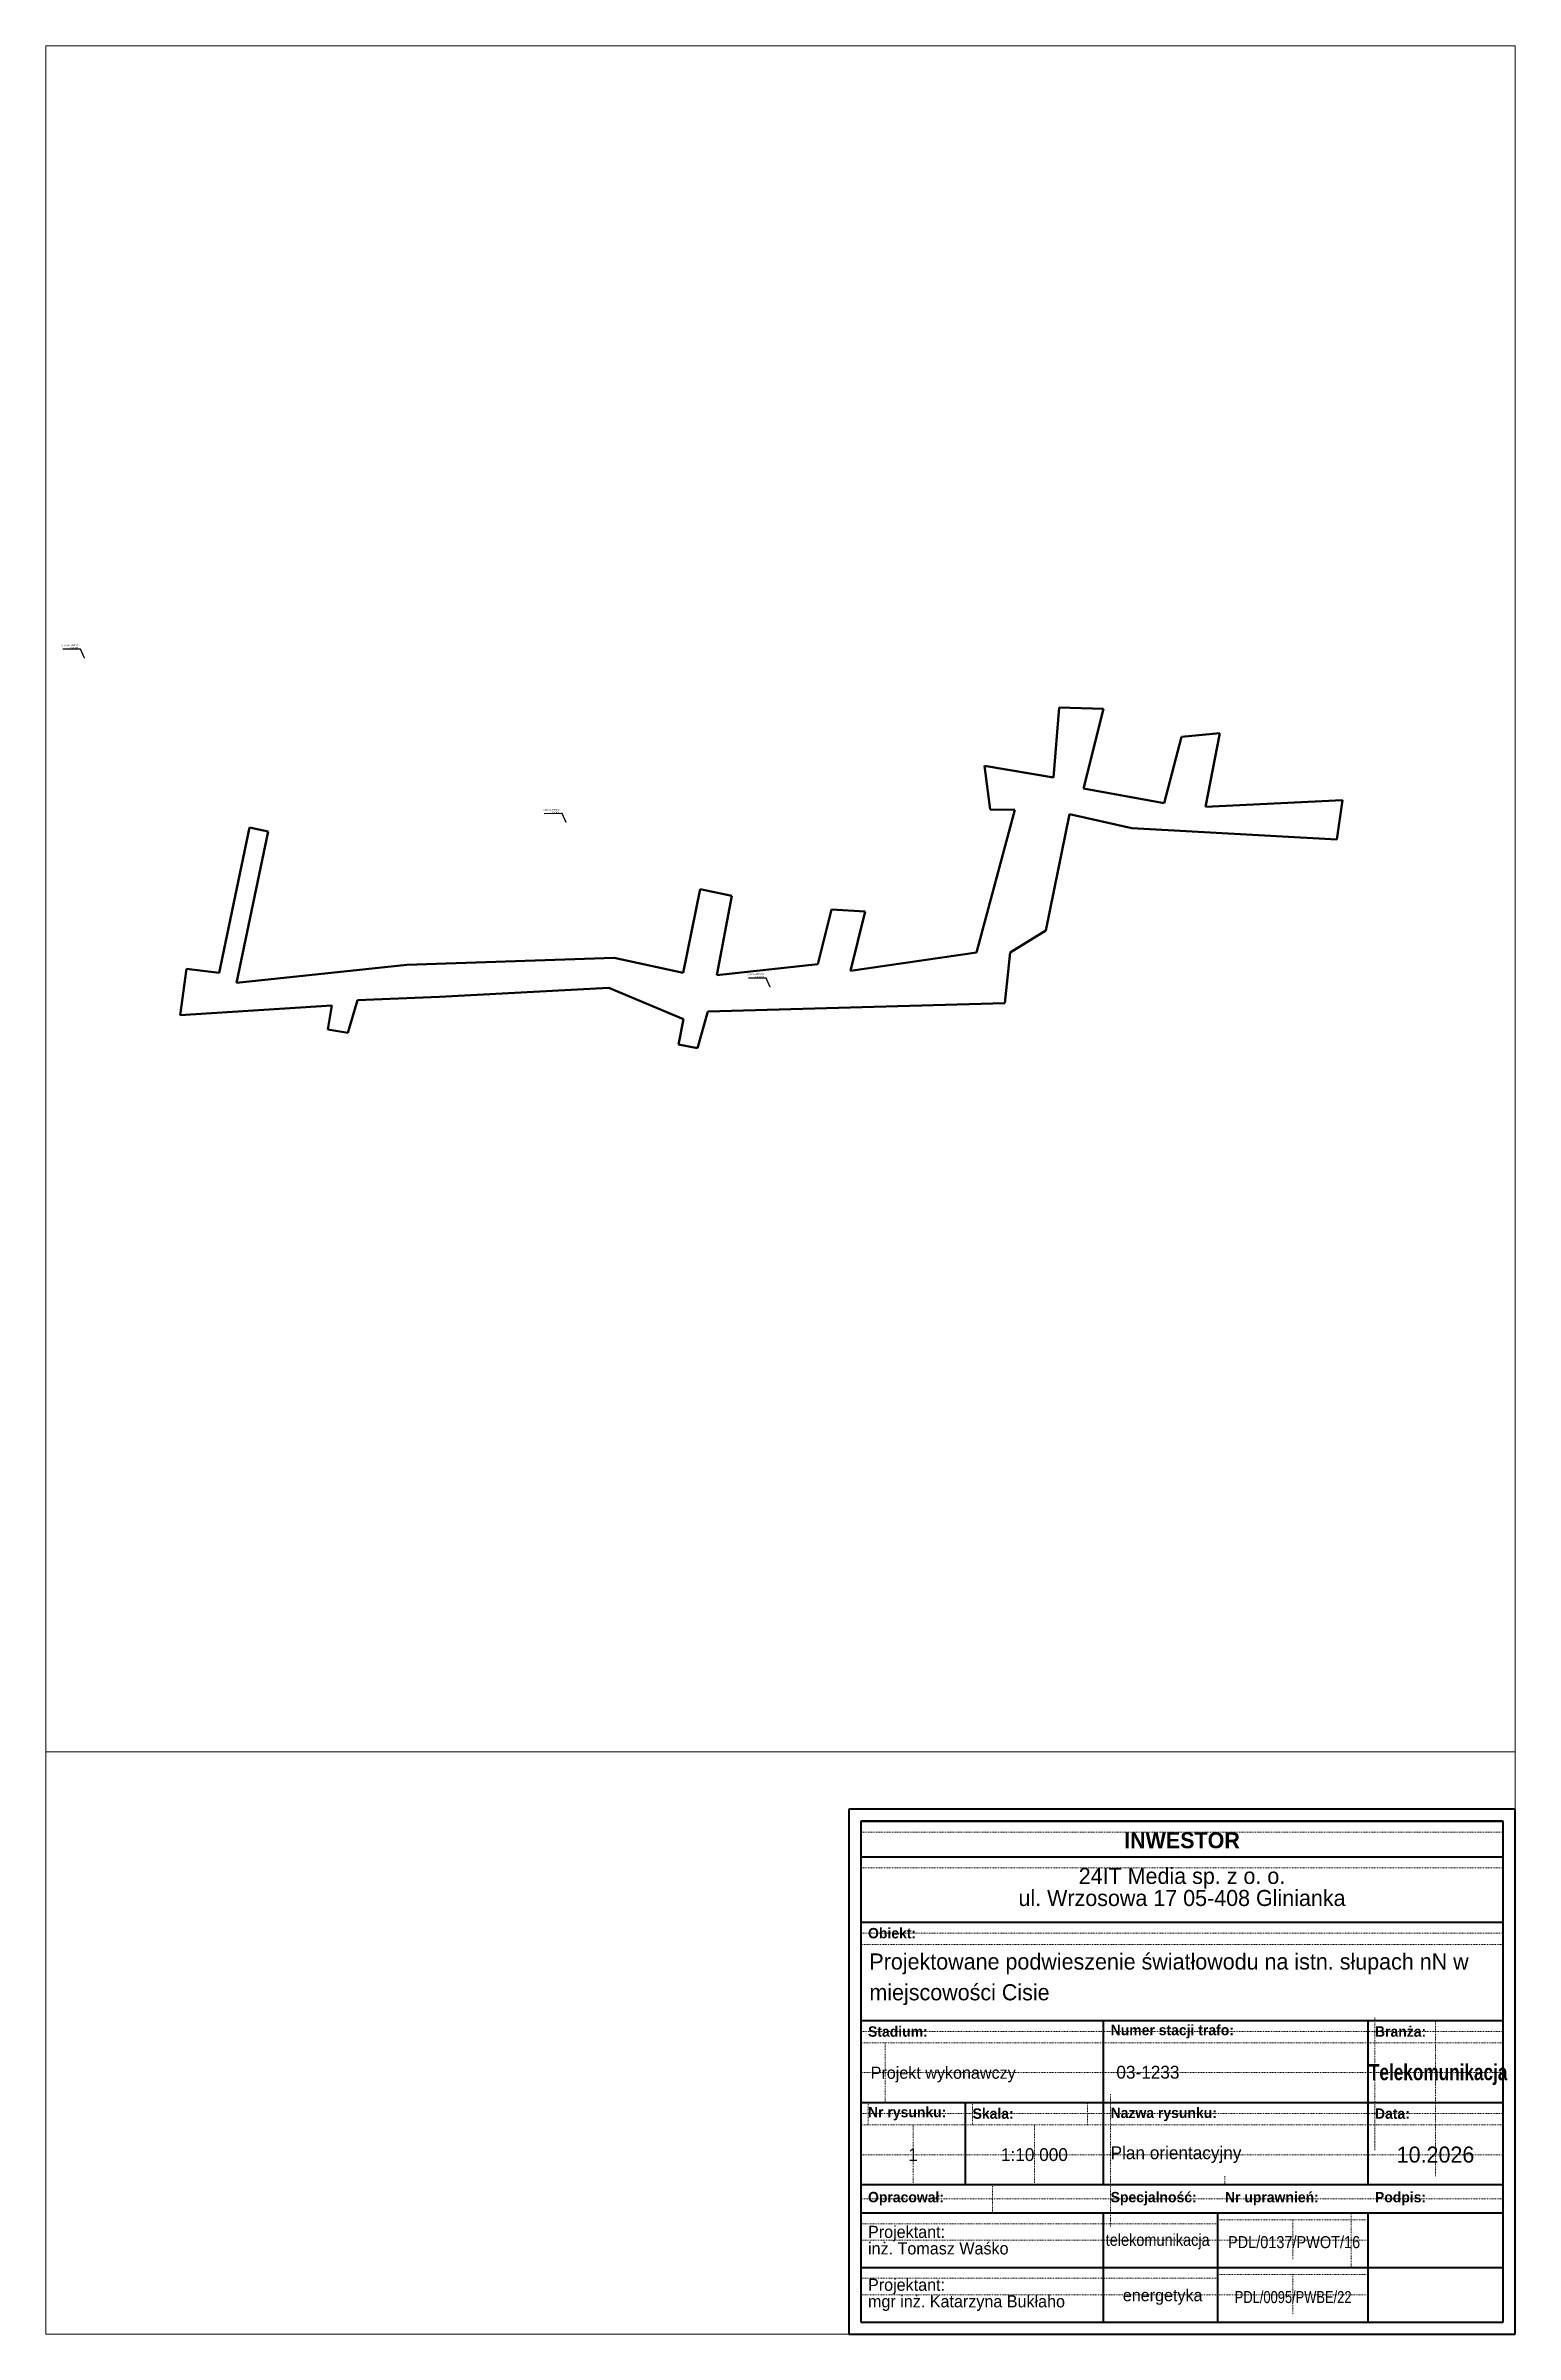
# Paper-space layout '1' of a CAD drawing. Header units: metres, sheet in millimetres. Extents: x 1 to 184, y 1 to 286.
# The model-space entities are those that its viewports show. They can reach past a viewport. Long polylines and large blocks are cut down to what shows.
import ezdxf
from ezdxf import colors
from ezdxf.entities.mleader import LeaderData, LeaderLine
from ezdxf.math import Vec2, Vec3

# ---------------------------------------------------------------- set-up
doc = ezdxf.new("R2010")
doc.units = ezdxf.units.M
doc.header["$MEASUREMENT"] = 0
doc.linetypes.add('DASHED', pattern=[19.05, 12.7, -6.35])
doc.linetypes.add('DGN Style 2', pattern=[0.005224, 0.003135, -0.00209])
doc.layers.get('0').update_dxf_attribs({"lineweight": 18})
doc.layers.add('!trafo', color=6, linetype='DASHED', lineweight=50)
doc.layers.add('@Tabelka', color=7, linetype='Continuous', lineweight=13)
doc.layers.add('@KonstrTabelki', color=253, linetype='DGN Style 2', lineweight=0, plot=False)
doc.layers.add('_mm trafo', color=3, linetype='Continuous', plot=False)
doc.styles.add('BardzoMale-PrawaGora', font='arial.ttf', dxfattribs={"height": 0.0025})
doc.styles.get("Standard").update_dxf_attribs({"font": ''})
doc.styles.get('Standard').set_extended_font_data('Lato Light')
picture_1 = doc.add_image_def('image1.png', size_in_pixel=(5547, 3763))

# ---------------------------------------------------------------- blocks, each defined once
blk = doc.blocks.new('tabelka')
at = {"layer": '@KonstrTabelki', "lineweight": 0}
for p, q in [((-1.5, 62.52), (-81.5, 62.52)), ((-1.5, 58.08), (-81.5, 58.08)), ((-1.5, 49.94), (-81.5, 49.94)), ((-81.5, 48.55), (-1.5, 48.55)), ((-1.5, 37.69), (-81.5, 37.69)), ((-17.47, 39.44), (-17.47, 22.94)), ((-9.93, 19.68), (-9.93, 39.08)), ((-81.5, 36.3), (-1.5, 36.3)), ((-78.46, 36.3), (-78.46, 28.86)), ((-81.5, 32.58), (-1.5, 32.58)), ((-80.6, 28.86), (-80.6, 26.08)), ((-67.58, 28.86), (-67.58, 26.08)), ((-53.27, 26.08), (-53.27, 28.86)), ((-50.39, 29.9), (-50.39, 18.64)), ((-17.47, 28.86), (-17.47, 22.94)), ((-9.93, 19.68), (-9.93, 28.86)), ((-1.5, 27.47), (-81.5, 27.47)), ((-81.5, 26.08), (-1.5, 26.08)), ((-74.99, 18.64), (-74.99, 26.08)), ((-59.88, 18.64), (-59.88, 26.08)), ((-1.5, 27.47), (-18.36, 27.47)), ((-1.5, 22.36), (-81.5, 22.36)), ((-1.5, 22.36), (-18.36, 22.36)), ((-65.11, 18.64), (-65.11, 15.11)), ((-50.39, 18.64), (-50.39, 13.41)), ((-36.15, 19.68), (-36.15, 18.64)), ((-81.5, 16.88), (-1.5, 16.88)), ((-20.43, 15.11), (-20.43, 8.31)), ((-37.05, 13.77), (-81.5, 13.77)), ((-37.05, 11.71), (-81.5, 11.71)), ((-37.05, 14.25), (-18.36, 14.25)), ((-18.36, 11.71), (-37.05, 11.71)), ((-27.71, 14.25), (-27.71, 9.31)), ((-37.05, 6.97), (-81.5, 6.97)), ((-37.05, 7.44), (-18.36, 7.44)), ((-27.71, 7.44), (-27.71, 2.5)), ((-37.05, 4.9), (-81.5, 4.9)), ((-18.36, 4.9), (-37.05, 4.9))]:
    blk.add_line(p, q, dxfattribs=at)
at = {"layer": '@KonstrTabelki'}
for points in [[(-51.29, 28.86), (-51.29, 39.08)], [(-51.29, 18.64), (-51.29, 28.86)]]:
    blk.add_lwpolyline(points, dxfattribs=at)
at = {"layer": '@Tabelka', "lineweight": 40}
for p, q in [((0, 65.41), (-83, 65.41)), ((-83, 65.41), (-83, 0)), ((-81.5, 63.91), (-1.5, 63.91)), ((-1.5, 63.91), (-81.5, 63.91)), ((-81.5, 63.91), (-81.5, 1.5)), ((-1.5, 1.5), (-1.5, 63.91)), ((0, 0), (0, 65.41)), ((-81.5, 59.47), (-1.5, 59.47)), ((-81.5, 51.33), (-1.5, 51.33)), ((-81.5, 39.08), (-1.5, 39.08)), ((-81.5, 39.08), (-18.36, 39.08)), ((-51.29, 28.86), (-51.29, 39.08)), ((-18.36, 39.08), (-18.36, 28.86)), ((-51.29, 28.86), (-51.29, 35.67)), ((-81.5, 28.86), (-18.36, 28.86)), ((-68.48, 18.64), (-68.48, 28.86)), ((-51.29, 18.64), (-51.29, 28.86)), ((-18.36, 28.86), (-1.5, 28.86)), ((-18.36, 28.86), (-18.36, 18.64)), ((-51.29, 18.64), (-51.29, 25.45)), ((-18.36, 25.45), (-18.36, 18.64)), ((-81.5, 18.64), (-1.5, 18.64)), ((-81.5, 18.64), (-1.5, 18.64)), ((-81.5, 15.11), (-1.5, 15.11)), ((-51.29, 1.5), (-51.29, 15.11)), ((-37.05, 1.5), (-37.05, 15.11)), ((-18.36, 15.11), (-18.36, 1.5)), ((-81.5, 8.31), (-1.5, 8.31)), ((-81.5, 8.31), (-1.5, 8.31)), ((-81.5, 1.5), (-1.5, 1.5)), ((-83, 0), (0, 0))]:
    blk.add_line(p, q, dxfattribs=at)
at = {"color": 18, "true_color": 0x000000, "insert": (-80.43, 47.42), "char_height": 2, "width": 76.9558, "attachment_point": 1, "line_spacing_factor": 0.825, "style": 'BardzoMale-PrawaGora'}
blk.add_mtext('\\pxsm1.15,ql;{\\fLato Light|b0|i0|c238|p34;\\C256;Projektowane podwieszenie światłowodu na istn. słupach nN w miejscowości Cisie}', dxfattribs=at)
at = {"color": 1, "insert": (-49.67, 32.62, 1), "char_height": 1.6, "width": 26.3577, "attachment_point": 4}
blk.add_mtext('{\\C18;\\c0;03-1233}', dxfattribs=at)
at = {"layer": '@Tabelka'}
for s, insert, char_height, attachment_point, line_spacing_factor in [('{\\fLato Light|b1|i0|c238|p34;INWESTOR}', (-41.5, 62.52), 2, 2, 0.825), ('24IT Media sp. z o. o.\\Pul. Wrzosowa 17 05-408 Glinianka', (-41.5, 58.08), 2, 2, 0.825), ('{\\fLato Light|b1|i0|c238|p34;Obiekt:}', (-80.6, 49.94), 1.3, 4, 0.946154), ('{\\fLato Light|b1|i0|c238|p34;Branża:}', (-17.47, 37.69), 1.3, 4, 0.946154), ('Projekt wykonawczy', (-80.27, 32.34), 1.5, 4, 0.825), ('{\\fLato Light|b1|i0|c238|p34;\\W0.8;Telekomunikacja}', (-9.6, 32.34), 2, 5, 0.76875), ('{\\fLato Light|b1|i0|c238|p34;Nr rysunku:}', (-80.6, 27.47), 1.3, 4, 0.946154), ('{\\fLato Light|b1|i0|c238|p34;Skala:}', (-67.58, 27.47), 1.3, 4, 0.946154), ('{\\fLato Light|b1|i0|c238|p34;Nazwa rysunku:}', (-50.39, 27.38), 1.3, 4, 0.946154), ('{\\fLato Light|b1|i0|c238|p34;Data:}', (-17.47, 27.47), 1.3, 4, 0.946154), ('10.2026', (-9.93, 22.36), 2, 5, 0.825), ('{\\fLato Light|b1|i0|c238|p34;Opracował:}', (-80.6, 16.88), 1.3, 4, 0.946154), ('{\\fLato Light|b1|i0|c238|p34;Specjalność:}', (-50.39, 16.88), 1.3, 4, 0.946154), ('{\\fLato Light|b1|i0|c238|p34;Nr uprawnień:}', (-36.15, 16.88), 1.3, 4, 0.946154), ('{\\fLato Light|b1|i0|c238|p34;Podpis:}', (-17.47, 16.88), 1.3, 4, 0.946154)]:
    blk.add_mtext(s, dxfattribs=dict(at, insert=insert, char_height=char_height, attachment_point=attachment_point, line_spacing_factor=line_spacing_factor))
for s, insert, char_height, width, attachment_point, line_spacing_factor in [('{\\fLato Light|b1|i0|c238|p34;Stadium:}', (-80.6, 37.69), 1.3, 8.6456, 4, 0.946154), ('{\\fLato Light|b1|i0|c238|p34;Numer stacji trafo:}', (-50.39, 37.69), 1.3, 16.1141, 4, 0.946154), ('Projektant:\\Pinż. Tomasz Waśko', (-80.6, 11.71), 1.5, 27.9275, 4, 0.825), ('{\\W0.9;telekomunikacja}', (-44.53, 11.53), 1.5, 22.915, 5, 0.825), ('{\\W0.9;PDL/0137/PWOT/16}', (-27.54, 11.46), 1.5, 22.915, 5, 0.825), ('Projektant:\\Pmgr inż. Katarzyna Bukłaho', (-80.6, 4.9), 1.5, 27.9275, 4, 0.825), ('energetyka', (-43.91, 4.64), 1.5, 22.915, 5, 0.825), ('{\\W0.8;PDL/0095/PWBE/22}', (-27.66, 4.62), 1.5, 22.915, 5, 0.825)]:
    blk.add_mtext(s, dxfattribs=dict(at, insert=insert, char_height=char_height, width=width, attachment_point=attachment_point, line_spacing_factor=line_spacing_factor))

msp = doc.modelspace()

# ---------------------------------------------------------------- linework, layer by layer
at = {"layer": '!trafo'}
msp.add_lwpolyline([(7526638.67465, 5787516.85125), (7526683.08675, 5787544.10413), (7526712.5164, 5787689.22184), (7526790.15161, 5787671.50076), (7527045.41955, 5787657.57706), (7527052.17043, 5787706.52099), (7526881.71052, 5787698.08238), (7526899.4316, 5787790.06323), (7526851.75346, 5787785.42199), (7526830.235, 5787702.72362), (7526729.81555, 5787721.28856), (7526754.70945, 5787820.44222), (7526699.43656, 5787822.12994), (7526692.26374, 5787734.79034), (7526606.61185, 5787749.13597), (7526613.68341, 5787695.06136), (7526644.48433, 5787694.63943), (7526596.63742, 5787516.96451), (7526439.85348, 5787493.94808), (7526458.11699, 5787567.93872), (7526415.95988, 5787570.37575), (7526398.83641, 5787502.11256), (7526273.08003, 5787488.73209), (7526291.8032, 5787587.62204), (7526252.51092, 5787595.53324), (7526231.4144, 5787491.63286), (7526145.18236, 5787510.35602), (7525887.01365, 5787501.39), (7525674.99359, 5787478.97494), (7525714.37816, 5787667.7262), (7525691.05661, 5787672.52777), (7525653.41096, 5787491.59753), (7525612.58149, 5787496.45818), (7525604.81434, 5787438.85406), (7525793.74962, 5787451.01862), (7525788.65362, 5787421.13162), (7525813.52, 5787416.84), (7525825.86566, 5787457.29519), (7525927.9564, 5787461.62529), (7526138.4997, 5787473.01742), (7526231.48465, 5787434.01102), (7526225.30107, 5787402.27466), (7526248.99345, 5787397.53619), (7526261.90307, 5787443.28071), (7526631.8339, 5787453.91633)], close=True, dxfattribs=at)

# ---------------------------------------------------------------- pictures from other files: only their frames are drawn
image = msp.add_image(picture_1, insert=(7523184.3053, 5784887.6493), size_in_units=(6912.7579, 4689.50928))
image.dxf.flags = 7

# ---------------------------------------------------------------- next in the draw order: leaders
at = {"layer": '_mm trafo', "color": 3}
ml = msp.add_multileader_mtext('Standard', dxfattribs=at)
ml.set_content('STACJA TRAFO\\P03-1341', color=3)
ml.set_leader_properties()
ml.build(insert=Vec2(0, 0))
ml.multileader.update_dxf_attribs({"has_text_frame": 1, "text_left_attachment_type": 5, "text_right_attachment_type": 5, "dogleg_length": 1, "arrow_head_size": 1.5})
ctx = ml.context
ctx.base_point, ctx.char_height, ctx.arrow_head_size, ctx.plane_origin, ctx.plane_x_axis, ctx.plane_y_axis = Vec3(7525455.10914, 5787894.37083), 2, 1.5, Vec3(7525489.77131, 5787851.36453), Vec3(0.9998914966, 0.0147307535), Vec3(-0.0147307535, 0.9998914966)
ctx.left_attachment, ctx.right_attachment, ctx.text_align_type, ctx.attachment_type = 5, 5, 2, 2
notes = []
notes.append((ctx, [(0, (1, 1, 0), (7525480.81167, 5787894.74949), (-0.9998914966, -0.0147307535), 1, [(0, [(7525486.53411, 5787882.17254)], 0, [])])]))
ctx.mtext.insert, ctx.mtext.text_direction, ctx.mtext.rotation, ctx.mtext.alignment, ctx.mtext.flow_direction = Vec3(7525477.72627, 5787900.52422), Vec3(0.9998914966, 0.0147307535), 0.0147312863, 3, 5
ctx.mtext.has_bg_fill, ctx.mtext.bg_color, ctx.mtext.bg_scale_factor, ctx.mtext.bg_transparency, ctx.mtext.use_window_bg_color = 1, -1073741824, 1, 0, 1
ml = msp.add_multileader_mtext('Standard', dxfattribs=at)
ml.set_content('STACJA TRAFO\\P03-0496', color=3)
ml.set_leader_properties()
ml.build(insert=Vec2(0, 0))
ml.multileader.update_dxf_attribs({"has_text_frame": 1, "text_left_attachment_type": 5, "text_right_attachment_type": 5, "dogleg_length": 1, "arrow_head_size": 1.5})
ctx = ml.context
ctx.base_point, ctx.char_height, ctx.arrow_head_size, ctx.plane_origin, ctx.plane_x_axis, ctx.plane_y_axis = Vec3(7526054.72081, 5787689.46217), 2, 1.5, Vec3(7526089.38298, 5787646.45587), Vec3(0.9998914966, 0.0147307535), Vec3(-0.0147307535, 0.9998914966)
ctx.left_attachment, ctx.right_attachment, ctx.text_align_type, ctx.attachment_type = 5, 5, 2, 2
notes.append((ctx, [(0, (1, 1, 0), (7526080.42334, 5787689.84083), (-0.9998914966, -0.0147307535), 1, [(0, [(7526086.14578, 5787677.26388)], 0, [])])]))
ctx.mtext.insert, ctx.mtext.text_direction, ctx.mtext.rotation, ctx.mtext.alignment, ctx.mtext.flow_direction = Vec3(7526077.33794, 5787695.61556), Vec3(0.9998914966, 0.0147307535), 0.0147312863, 3, 5
ctx.mtext.has_bg_fill, ctx.mtext.bg_color, ctx.mtext.bg_scale_factor, ctx.mtext.bg_transparency, ctx.mtext.use_window_bg_color = 1, -1073741824, 1, 0, 1
ml = msp.add_multileader_mtext('Standard', dxfattribs=at)
ml.set_content('STACJA TRAFO\\P03-1233', color=3)
ml.set_leader_properties()
ml.build(insert=Vec2(0, 0))
ml.multileader.update_dxf_attribs({"has_text_frame": 1, "text_left_attachment_type": 5, "text_right_attachment_type": 5, "dogleg_length": 1, "arrow_head_size": 1.5})
ctx = ml.context
ctx.base_point, ctx.char_height, ctx.arrow_head_size, ctx.plane_origin, ctx.plane_x_axis, ctx.plane_y_axis = Vec3(7526308.99167, 5787484.69406), 2, 1.5, Vec3(7526343.65384, 5787441.68776), Vec3(0.9998914966, 0.0147307535), Vec3(-0.0147307535, 0.9998914966)
ctx.left_attachment, ctx.right_attachment, ctx.text_align_type, ctx.attachment_type = 5, 5, 2, 2
notes.append((ctx, [(0, (1, 1, 0), (7526334.6942, 5787485.07272), (-0.9998914966, -0.0147307535), 1, [(0, [(7526340.41664, 5787472.49576)], 0, [])])]))
ctx.mtext.insert, ctx.mtext.text_direction, ctx.mtext.rotation, ctx.mtext.alignment, ctx.mtext.flow_direction = Vec3(7526331.6088, 5787490.84745), Vec3(0.9998914966, 0.0147307535), 0.0147312863, 3, 5
ctx.mtext.has_bg_fill, ctx.mtext.bg_color, ctx.mtext.bg_scale_factor, ctx.mtext.bg_transparency, ctx.mtext.use_window_bg_color = 1, -1073741824, 1, 0, 1
for ctx, leaders in notes:
    for number, flags, end, landing, length, lines in leaders:
        leader = LeaderData()
        leader.index, (leader.has_last_leader_line, leader.has_dogleg_vector, leader.attachment_direction) = number, flags
        leader.last_leader_point, leader.dogleg_vector, leader.dogleg_length = Vec3(end), Vec3(landing), length
        for number, points, colour, breaks in lines:
            line = LeaderLine()
            line.index, line.vertices, line.color, line.breaks = number, Vec3.list(points), colors.encode_raw_color(colour), breaks
            leader.lines.append(line)
        ctx.leaders.append(leader)

psp = doc.layouts.new('1')

# ---------------------------------------------------------------- linework, layer by layer
psp.add_lwpolyline([(1, 286), (184, 286), (184, 1), (1, 1)], close=True)

# ---------------------------------------------------------------- block references
psp.add_blockref('tabelka', (184, 1))

# ---------------------------------------------------------------- texts
at = {"char_height": 1.6}
for s, insert, width, attachment_point in [('1', (109.01, 23.36), 9.2791, 5), ('1:10 000', (124.12, 23.36), 9.2791, 5), ('Plan orientacyjny', (133.61, 23.36), 54.2776, 4)]:
    psp.add_mtext(s, dxfattribs=dict(at, insert=insert, width=width, attachment_point=attachment_point))

# ---------------------------------------------------------------- viewports
at = {"layer": '0', "view_target_point": (829635257.36457, 575601763.22742)}
psp.add_viewport(center=(92.5, 179.77), size=(183, 212.447), view_center_point=(-822108904.87896, -569814179.45774), view_height=2124.471462, dxfattribs=at)

doc.saveas('drawing.dxf')
